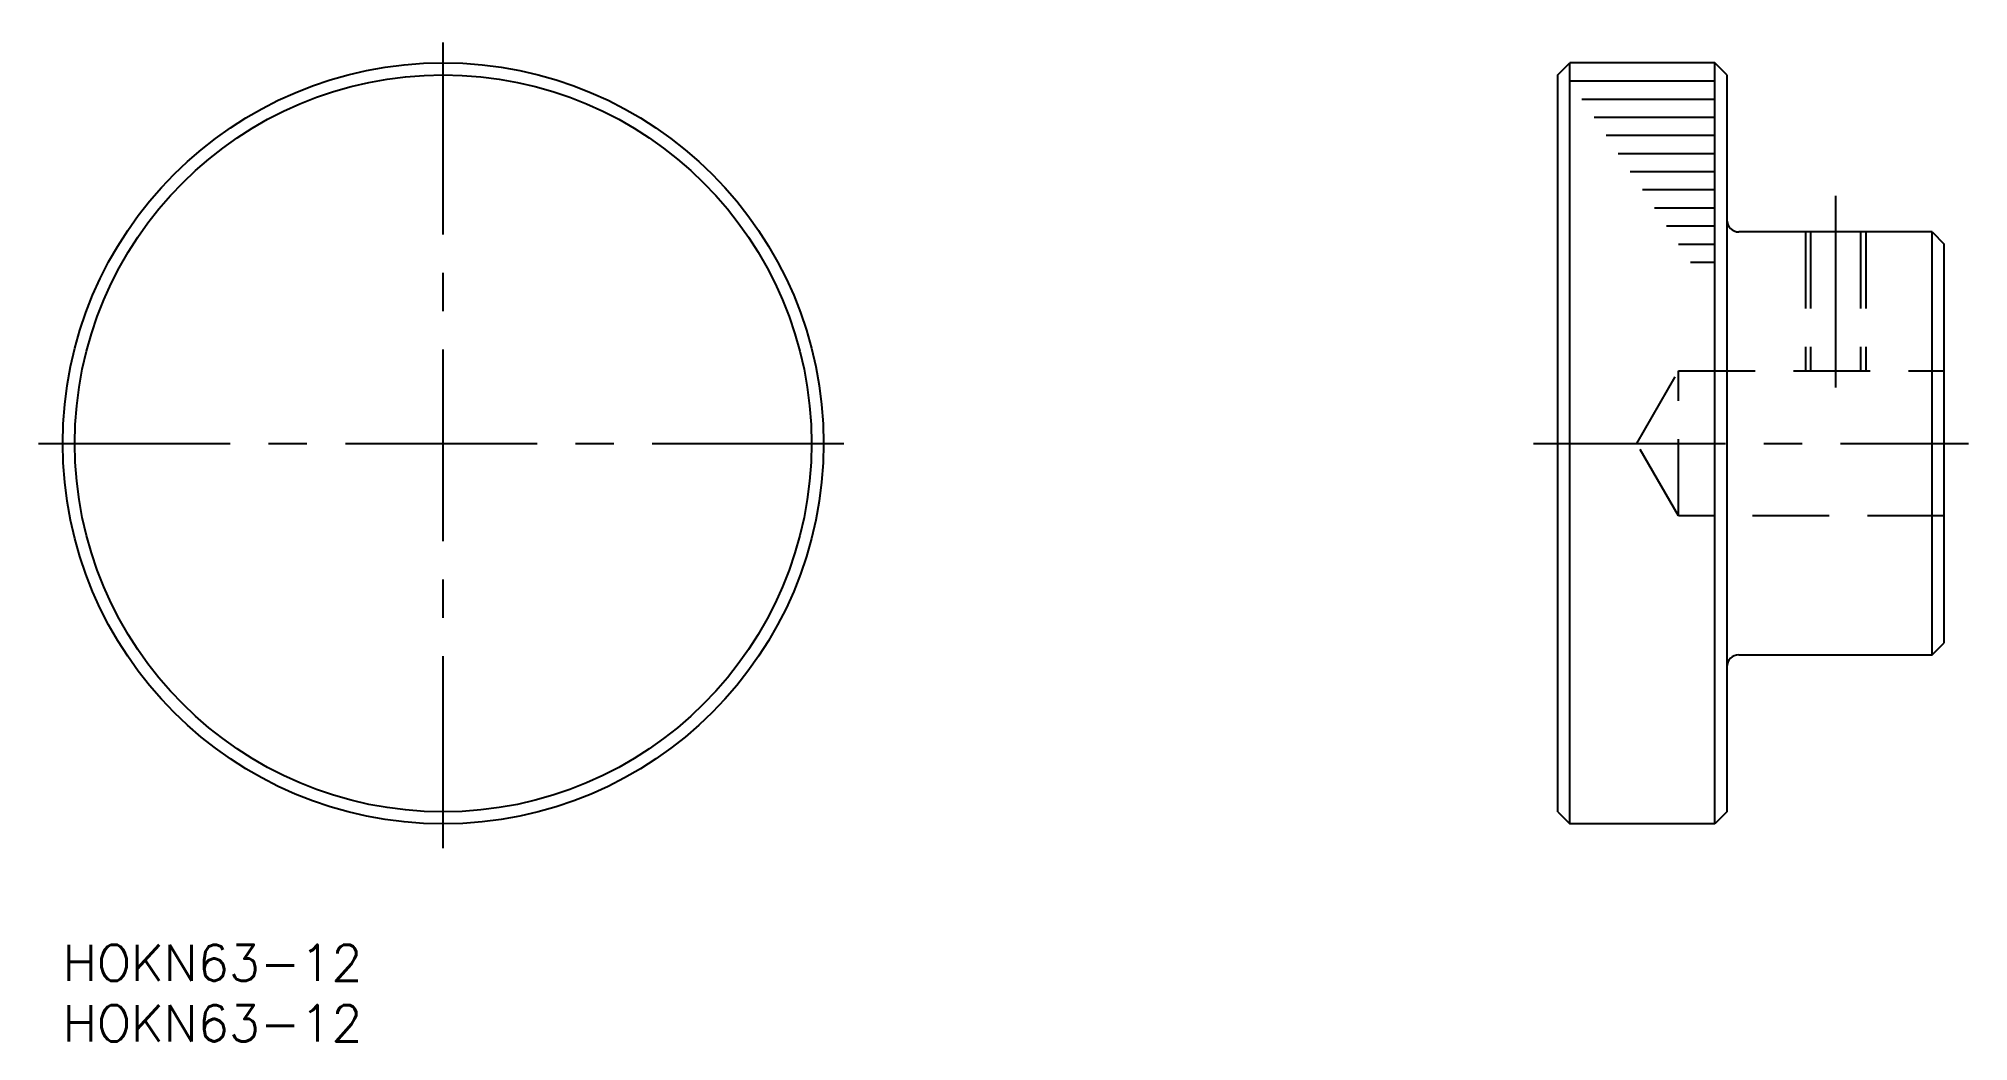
# Model space of a CAD drawing. Extents: x -2 to 158, y -8 to 75.
import ezdxf

# ---------------------------------------------------------------- set-up
doc = ezdxf.new("R2010")
doc.units = 0
doc.header["$LTSCALE"] = 0.5
for name, pattern in [('CENTER', [50.8, 31.75, -6.35, 6.35, -6.35]), ('DASHED', [19.05, 12.7, -6.35]), ('PHANTOM', [63.5, 31.75, -6.35, 6.35, -6.35, 6.35, -6.35])]:
    doc.linetypes.add(name, pattern=pattern)
for name, color, linetype in [('MSM_CENTER', 1, 'CENTER'), ('MSM_CONTINUOUS', 7, 'CONTINUOUS'), ('MSM_DASHED', 4, 'DASHED'), ('MSM_IMAGINARY', 6, 'PHANTOM'), ('MSM_PART_NUMBER', 7, 'CONTINUOUS')]:
    doc.layers.add(name, color=color, linetype=linetype)
doc.styles.get("Standard").update_dxf_attribs({"font": 'txt.shx', "height": 3, "bigfont": 'bigfont.shx'})

# ---------------------------------------------------------------- blocks, each defined once
blk = doc.blocks.new('*U4')
at = {"layer": 'MSM_PART_NUMBER'}
blk.add_text('HOKN63-12', height=3, dxfattribs=at).set_placement((0, -3))
blk = doc.blocks.new('*U5')
at = {"layer": 'MSM_PART_NUMBER'}
blk.add_text('HOKN63-12', height=3, dxfattribs=at).set_placement((0, -8))

msp = doc.modelspace()

# ---------------------------------------------------------------- linework, layer by layer
at = {"layer": 'MSM_CENTER'}
for p, q in [((31.5, 8), (31.5, 75)), ((146.8, 62), (146.8, 45.5)), ((-2, 41.5), (65, 41.5)), ((121.8, 41.5), (157.8, 41.5))]:
    msp.add_line(p, q, dxfattribs=at)
at = {"layer": 'MSM_CONTINUOUS'}
for p, q in [((123.8, 72), (124.8, 73)), ((123.8, 11), (123.8, 72)), ((124.8, 10), (124.8, 73)), ((136.8, 73), (124.8, 73)), ((136.8, 10), (136.8, 73)), ((137.8, 72), (136.8, 73)), ((137.8, 72), (137.8, 11)), ((154.8, 59), (138.8, 59)), ((154.8, 24), (154.8, 59)), ((154.8, 59), (155.8, 58)), ((155.8, 25), (155.8, 58)), ((138.8, 24), (154.8, 24)), ((154.8, 24), (155.8, 25)), ((123.8, 11), (124.8, 10)), ((136.8, 10), (124.8, 10)), ((137.8, 11), (136.8, 10))]:
    msp.add_line(p, q, dxfattribs=at)
for radius in [31.5, 30.5]:
    msp.add_circle((31.5, 41.5), radius, dxfattribs=at)
for centre, start, end in [((138.8, 60), 180, 270), ((138.8, 23), 90, 180)]:
    msp.add_arc(centre, 1, start, end, dxfattribs=at)
at = {"layer": 'MSM_DASHED'}
for p, q in [((144.3, 59), (144.3, 47.5)), ((144.733, 59), (144.733, 47.5)), ((148.867, 59), (148.867, 47.5)), ((149.3, 59), (149.3, 47.5)), ((130.336, 41.5), (133.8, 47.5)), ((133.8, 35.5), (133.8, 47.5)), ((133.8, 47.5), (155.8, 47.5)), ((133.8, 35.5), (130.336, 41.5)), ((155.8, 35.5), (133.8, 35.5))]:
    msp.add_line(p, q, dxfattribs=at)
at = {"layer": 'MSM_IMAGINARY'}
for p, q in [((124.8, 71.5), (136.8, 71.5)), ((125.8, 70), (136.8, 70)), ((126.8, 68.5), (136.8, 68.5)), ((127.8, 67), (136.8, 67)), ((128.8, 65.5), (136.8, 65.5)), ((129.8, 64), (136.8, 64)), ((130.8, 62.5), (136.8, 62.5)), ((131.8, 61), (136.8, 61)), ((132.8, 59.5), (136.8, 59.5)), ((133.8, 58), (136.8, 58)), ((134.8, 56.5), (136.8, 56.5))]:
    msp.add_line(p, q, dxfattribs=at)

# ---------------------------------------------------------------- block references
at = {"layer": 'MSM_CONTINUOUS'}
for name in ['*U4', '*U5']:
    msp.add_blockref(name, (0, 0), dxfattribs=at)

doc.saveas('drawing.dxf')
